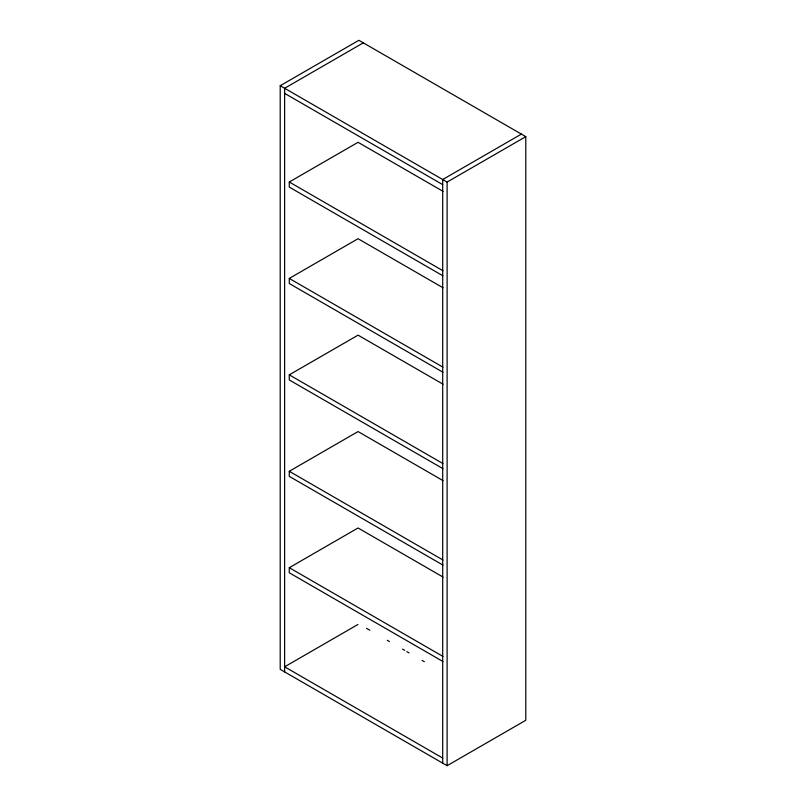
<?xml version="1.0" encoding="UTF-8"?>
<svg xmlns="http://www.w3.org/2000/svg" width="806" height="806" viewBox="0 0 806 806"><rect width="100%" height="100%" fill="white"/><g stroke="black" fill="none" stroke-linecap="round" stroke-linejoin="round"><path stroke-width="1.21" d="M280.216 85.718L358.892 40.3L525.784 136.647L525.784 720.282L447.108 765.7L280.216 669.353L280.216 85.718L447.108 182.075L525.784 136.647M363.305 42.849L284.629 88.267L284.629 671.892M442.988 275.843L289.273 187.103L289.273 182.005L358.055 142.299L443.088 191.385M521.371 134.108L442.695 179.526L442.695 763.151M442.988 372.261L289.273 283.521L289.273 278.433L358.055 238.717L443.088 287.813M442.988 468.689L289.273 379.948L289.273 374.85L358.055 335.145L443.088 384.23M442.988 565.107L289.273 476.366L289.273 471.278L358.055 431.563L443.088 480.658M442.988 661.535L289.273 572.784L289.273 567.696L358.055 527.98L443.088 577.076M357.914 624.489L284.629 666.804L442.695 758.063M284.629 93.365L442.695 184.624M289.273 182.005L442.988 270.745M289.273 278.433L442.988 367.173M289.273 374.85L442.988 463.591M289.273 471.278L442.988 560.019M289.273 567.696L442.988 656.437M366.529 628.327L369.793 630.221M387.233 640.286L389.419 641.546M402.496 649.102L404.683 650.361M406.859 651.621L409.035 652.88M422.122 660.426L424.299 661.686M447.108 182.075L447.108 765.7"/></g></svg>
